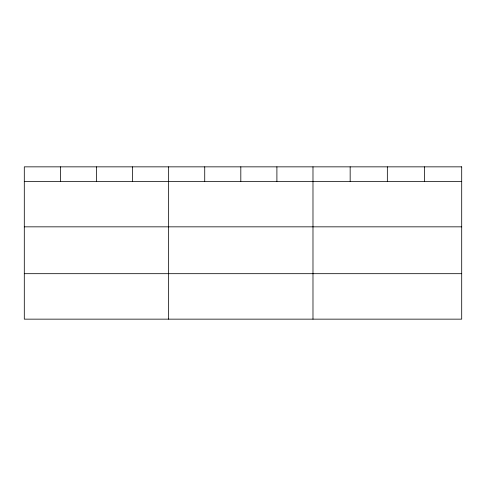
<?xml version="1.0" encoding="UTF-8"?>
<svg xmlns="http://www.w3.org/2000/svg" width="486" height="486" viewBox="0 0 486 486"><rect width="100%" height="100%" fill="white"/><g stroke="black" fill="none" stroke-linecap="round" stroke-linejoin="round"><path stroke-width="0.73" d="M24.3 181.369L461.7 181.369M24.3 226.84L461.7 226.84M24.3 273.685L461.7 273.685M424.521 166.85L424.521 181.369M387.342 166.85L387.342 181.369M350.163 166.85L350.163 181.369M312.984 166.85L312.984 319.15M276.899 166.85L276.899 181.369M240.813 166.85L240.813 181.369M204.728 166.85L204.728 181.369M168.642 166.85L168.642 319.15M132.556 166.85L132.556 181.369M96.471 166.85L96.471 181.369M60.386 166.85L60.386 181.369M461.7 166.85L24.3 166.85L24.3 319.15L461.7 319.15L461.7 166.85"/></g></svg>
